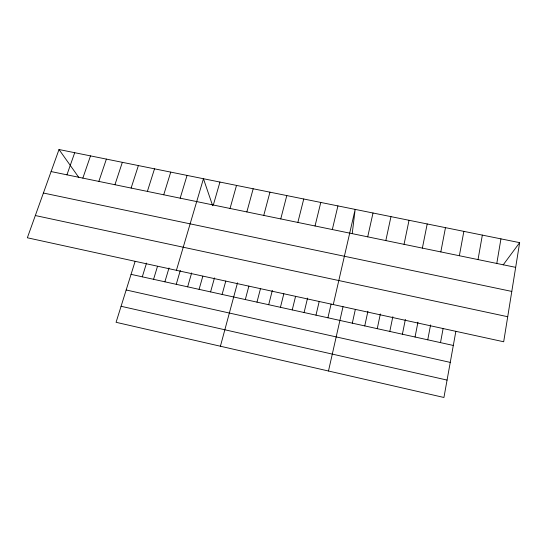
<?xml version="1.0" encoding="UTF-8"?>
<svg xmlns="http://www.w3.org/2000/svg" width="547" height="547" viewBox="0 0 547 547"><rect width="100%" height="100%" fill="white"/><g stroke="black" fill="none" stroke-linecap="round" stroke-linejoin="round"><path stroke-width="0.82" d="M352.241 233.446L355.16 209.392L333.273 304.563M519.65 242.649L503.684 341.766L27.35 237.781L59.008 149.522L519.65 242.649L503.151 264.926M496.792 263.456L500.943 238.861M478.023 259.586L482.345 235.107M455.863 331.304L443.932 397.478L116.073 322.306L135.095 261.439M459.364 255.736L463.856 231.367M440.506 342.627L443.118 328.521M440.82 251.914L445.477 227.648M427.754 339.817L430.585 324.925M415.05 337.014L417.949 322.169M402.401 334.217L405.368 319.421M422.38 248.112L427.2 223.955M389.799 331.441L392.835 316.686M404.048 244.331L409.033 220.284M377.252 328.672L380.35 313.964M364.753 325.916L367.919 311.25M385.826 240.577L390.968 216.633M352.309 323.168L355.359 309.363M367.714 236.837L373.013 213.002M328.48 371.003L343.017 306.669M327.92 317.786L331.092 304.064M332.316 229.542L337.923 205.911M315.981 315.154L319.209 301.472M304.091 312.528L307.564 298.081M292.242 309.917L295.585 296.31M315.031 225.979L320.788 202.445M280.44 307.311L283.838 293.746M297.848 222.438L303.749 198.999M268.686 304.713L272.338 290.395M256.974 302.135L260.481 288.652M280.755 218.909L286.799 195.573M245.309 299.558L248.871 286.115M263.757 215.409L269.951 192.168M220.414 346.23L237.514 282.799M222.109 294.436L225.781 281.076M246.854 211.921L253.186 188.777M210.581 291.893L214.486 277.903M230.048 208.455L236.516 185.406M199.087 289.363L202.821 276.228M187.642 286.833L191.662 272.919M213.33 205.009L219.942 182.055M176.243 284.317L180.312 270.444M176.421 270.321L203.45 178.725L212.667 205.74M164.886 281.814L169.009 267.975M153.57 279.312L157.502 266.334M180.175 198.171L187.053 175.409M142.295 276.83L146.528 263.073M163.731 194.787L170.746 172.114M147.375 191.416L154.521 168.832M131.116 188.059L138.391 165.57M114.938 184.722L122.343 162.329M98.85 181.406L106.385 159.102M82.85 178.11L90.508 155.888M66.932 174.828L74.713 152.702M51.103 171.567L515.671 267.346M43.404 193.023L511.794 291.428M35.329 215.532L507.719 316.727M131.061 274.348L453.313 345.451M126.179 289.978L450.256 362.394M121.078 306.279L447.07 380.083M59.008 149.522L78.754 177.358"/></g></svg>
